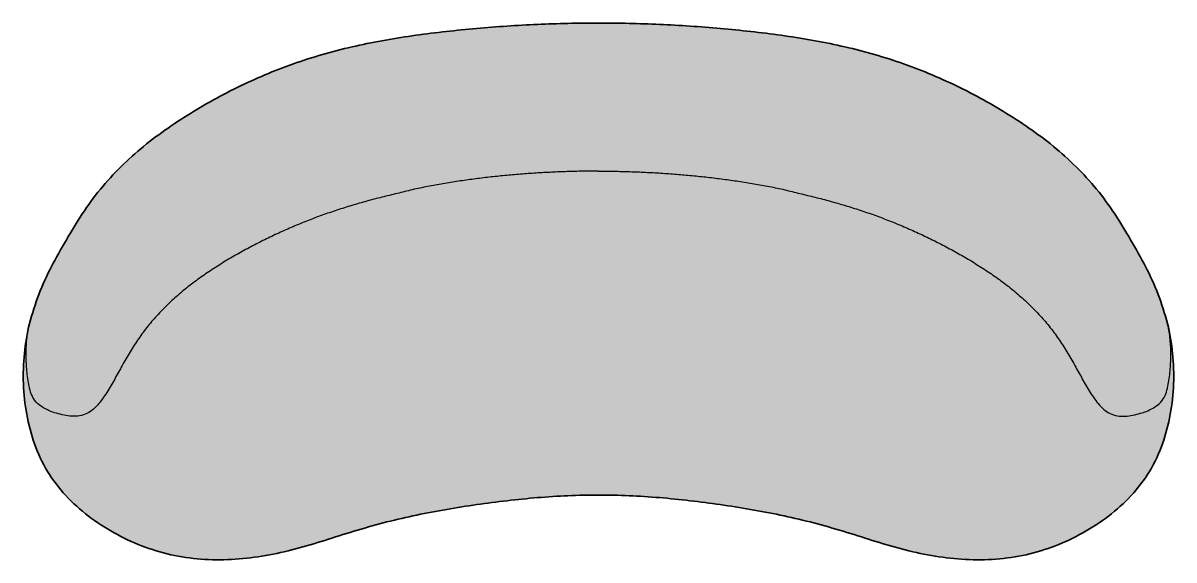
# Model space of a CAD drawing. Header units: millimetres. Extents: x 0 to 4425, y -1688 to 801.
# Drawn here: x 108 to 2552, y -1688 to -547 of the extents above; entities that cross this region are included whole.
import ezdxf

# ---------------------------------------------------------------- set-up
doc = ezdxf.new("R2010")
doc.units = ezdxf.units.MM
doc.layers.add('Blocks', color=7, linetype='Continuous')
doc.layers.add('Blocks$Fill', color=7, linetype='Continuous', true_color=0xffffff)
doc.layers.add('Blocks$Inner', color=7, linetype='Continuous', lineweight=25, true_color=0x007f00)
doc.layers.add('Blocks$Outline', color=7, linetype='Continuous', lineweight=35, true_color=0xff3f3f)

# ---------------------------------------------------------------- blocks, each defined once
blk = doc.blocks.new('Margas LC4 Sofa Top')
at = {"layer": 'Blocks$Fill'}
blk.add_hatch(color=256, dxfattribs=at).paths.add_polyline_path([(1123.1, -957.8), (1155.5, -958.2), (1187.9, -959.3), (1220.3, -961), (1252.6, -963.4), (1317.1, -969.8), (1381.4, -978.1), (1445.5, -988.3), (1477.4, -994), (1509.2, -1000.4), (1540.8, -1007.4), (1572.3, -1015), (1603.6, -1023.5), (1727.6, -1061.3), (1758.8, -1070.3), (1774.5, -1074.4), (1790.2, -1078.3), (1806, -1081.8), (1821.9, -1085), (1837.9, -1087.7), (1853.9, -1090.1), (1870, -1092.1), (1886.1, -1093.6), (1902.3, -1094.7), (1918.5, -1095.2), (1934.7, -1095.3), (1950.9, -1094.9), (1967.1, -1094), (1983.3, -1092.5), (1991.3, -1091.5), (1999.3, -1090.4), (2007.3, -1089.1), (2015.3, -1087.7), (2023.3, -1086.2), (2031.2, -1084.5), (2039.1, -1082.7), (2046.9, -1080.7), (2054.8, -1078.5), (2062.5, -1076.2), (2070.3, -1073.8), (2078, -1071.2), (2085.6, -1068.5), (2093.2, -1065.7), (2100.7, -1062.7), (2108.2, -1059.6), (2115.6, -1056.3), (2123, -1052.9), (2137.5, -1045.7), (2151.8, -1038.1), (2165.8, -1029.9), (2172.7, -1025.6), (2179.5, -1021.3), (2186.2, -1016.8), (2192.9, -1012.1), (2199.5, -1007.4), (2206, -1002.5), (2212.3, -997.6), (2218.6, -992.4), (2224.8, -987.2), (2230.9, -981.9), (2236.9, -976.4), (2242.7, -970.7), (2248.4, -965), (2254, -959.1), (2259.5, -953.1), (2264.8, -947), (2269.9, -940.7), (2274.9, -934.3), (2279.7, -927.8), (2284.3, -921.2), (2288.8, -914.4), (2293.1, -907.5), (2297.2, -900.6), (2301.1, -893.5), (2304.8, -886.3), (2308.3, -879), (2311.7, -871.6), (2314.9, -864.1), (2317.8, -856.6), (2320.6, -849), (2323.2, -841.3), (2325.7, -833.6), (2328, -825.8), (2330.1, -818), (2332.1, -810.1), (2333.9, -802.2), (2337.2, -786.3), (2338.6, -778.4), (2339.9, -770.3), (2341, -762.3), (2342, -754.3), (2342.8, -746.2), (2343.4, -738.1), (2343.9, -730.1), (2344.3, -722), (2344.5, -713.9), (2344.6, -705.8), (2344.2, -689.6), (2343.4, -673.4), (2342.1, -657.2), (2340.3, -641.1), (2339.1, -633.1), (2337.8, -625.1), (2336.4, -617.1), (2334.8, -609.2), (2333, -601.3), (2331.1, -593.4), (2329, -585.6), (2326.8, -577.8), (2322, -562.3), (2316.8, -546.9), (2311.2, -531.7), (2305.2, -516.6), (2298.8, -501.7), (2292, -487), (2284.7, -472.6), (2277, -458.3), (2244.8, -402), (2228, -374.3), (2219.2, -360.7), (2210.1, -347.3), (2200.6, -334.1), (2190.9, -321.2), (2180.8, -308.5), (2170.3, -296.1), (2159.6, -284), (2148.5, -272.2), (2137.1, -260.6), (2125.4, -249.4), (2113.5, -238.4), (2101.3, -227.8), (2088.8, -217.4), (2076.2, -207.2), (2063.3, -197.4), (2050.3, -187.7), (2023.7, -169.2), (1996.6, -151.5), (1968.9, -134.6), (1940.7, -118.6), (1912.1, -103.3), (1883.1, -88.8), (1853.7, -75.2), (1823.9, -62.4), (1793.8, -50.4), (1763.3, -39.4), (1732.5, -29.3), (1701.4, -20), (1670.1, -11.7), (1638.6, -4.2), (1606.8, 2.4), (1575, 8.4), (1543, 13.8), (1510.9, 18.6), (1446.6, 26.6), (1382.1, 33.1), (1317.5, 38.1), (1252.7, 41.8), (1187.9, 43.9), (1123.1, 44.7), (1058.3, 43.9), (993.5, 41.8), (928.7, 38.1), (864.1, 33.1), (799.6, 26.6), (735.3, 18.6), (703.2, 13.8), (671.2, 8.4), (639.4, 2.4), (607.6, -4.2), (576.1, -11.7), (544.8, -20), (513.7, -29.3), (482.9, -39.4), (452.4, -50.4), (422.3, -62.4), (392.5, -75.2), (363.1, -88.8), (334.1, -103.3), (305.5, -118.6), (277.3, -134.6), (249.6, -151.5), (222.5, -169.2), (195.9, -187.7), (182.9, -197.4), (170, -207.2), (157.4, -217.4), (144.9, -227.8), (132.7, -238.4), (120.8, -249.4), (109.1, -260.6), (97.7, -272.2), (86.6, -284), (75.9, -296.1), (65.4, -308.5), (55.3, -321.2), (45.6, -334.1), (36.1, -347.3), (27, -360.7), (18.2, -374.3), (1.4, -402), (-30.8, -458.3), (-38.5, -472.6), (-45.8, -487), (-52.6, -501.7), (-59, -516.6), (-65, -531.7), (-70.6, -546.9), (-75.8, -562.3), (-80.6, -577.8), (-82.8, -585.6), (-84.9, -593.4), (-86.8, -601.3), (-88.6, -609.2), (-90.2, -617.1), (-91.6, -625.1), (-92.9, -633.1), (-94, -641.1), (-95.9, -657.2), (-97.2, -673.4), (-98, -689.6), (-98.3, -705.8), (-98.3, -713.9), (-98.1, -722), (-97.7, -730.1), (-97.2, -738.1), (-96.6, -746.2), (-95.7, -754.3), (-94.8, -762.3), (-93.6, -770.3), (-92.4, -778.4), (-91, -786.3), (-87.7, -802.2), (-85.9, -810.1), (-83.9, -818), (-81.7, -825.8), (-79.5, -833.6), (-77, -841.3), (-74.4, -849), (-71.6, -856.6), (-68.6, -864.1), (-65.5, -871.6), (-62.1, -879), (-58.6, -886.3), (-54.9, -893.5), (-51, -900.6), (-46.9, -907.5), (-42.6, -914.4), (-38.1, -921.2), (-33.5, -927.8), (-28.7, -934.3), (-23.7, -940.7), (-18.5, -947), (-13.2, -953.1), (-7.8, -959.1), (-2.2, -965), (3.5, -970.7), (9.3, -976.4), (15.3, -981.9), (21.4, -987.2), (27.6, -992.4), (33.9, -997.6), (40.3, -1002.5), (46.7, -1007.4), (53.3, -1012.1), (60, -1016.8), (66.7, -1021.3), (73.5, -1025.6), (80.4, -1029.9), (94.4, -1038.1), (108.7, -1045.7), (123.3, -1052.9), (130.6, -1056.3), (138, -1059.6), (145.5, -1062.7), (153, -1065.7), (160.6, -1068.5), (168.3, -1071.2), (175.9, -1073.8), (183.7, -1076.2), (191.4, -1078.5), (199.3, -1080.7), (207.1, -1082.7), (215, -1084.5), (222.9, -1086.2), (230.9, -1087.7), (238.9, -1089.1), (246.9, -1090.4), (254.9, -1091.5), (263, -1092.5), (279.1, -1094), (295.3, -1094.9), (311.5, -1095.3), (327.7, -1095.2), (343.9, -1094.7), (360.1, -1093.6), (376.2, -1092.1), (392.3, -1090.1), (408.3, -1087.7), (424.3, -1085), (440.2, -1081.8), (456, -1078.3), (471.8, -1074.4), (487.4, -1070.3), (518.6, -1061.3), (642.6, -1023.5), (673.9, -1015), (705.4, -1007.4), (737.1, -1000.4), (768.8, -994), (800.7, -988.3), (864.8, -978.1), (929.1, -969.8), (993.6, -963.4), (1025.9, -961), (1058.3, -959.3), (1090.7, -958.2)], flags=0)
at = {"layer": 'Blocks$Inner'}
for points in [[(1123.1, -957.8), (1101.5, -957.8), (1058.3, -958.8), (993.6, -963), (929, -969.5), (864.7, -977.8), (800.7, -987.9), (737, -1000), (673.8, -1014.5), (611.4, -1032.2), (549.5, -1051.7), (487.6, -1071), (424.5, -1086), (360.2, -1094.8), (295.2, -1096.3), (230.6, -1089.3), (167.7, -1072.8), (108, -1047), (52.4, -1013.4), (2.2, -972.1), (-40.1, -922.5), (-70.7, -864.9), (-89.1, -802.5), (-98.9, -738.3), (-98.5, -673.3), (-90.4, -608.8), (-71.5, -546.6), (-47.1, -486.4), (-14.9, -430.1), (17.4, -373.8), (54.4, -320.5), (96.9, -271.4), (144.3, -227), (195.4, -187.1), (249.3, -150.9), (305.2, -118.1), (362.9, -88.3), (422, -61.8), (482.7, -38.8), (544.6, -19.4), (607.5, -3.7), (671.2, 8.9), (735.2, 18.9), (799.6, 26.9), (864.1, 33.3), (928.7, 38.4), (993.5, 42), (1058.3, 44.2), (1101.5, 44.7), (1123.1, 44.7)], [(1123.1, 44.7), (1144.7, 44.7), (1187.9, 44.2), (1252.7, 42), (1317.5, 38.4), (1382.1, 33.3), (1446.6, 26.9), (1511, 18.9), (1575.1, 8.9), (1638.7, -3.7), (1701.6, -19.4), (1763.5, -38.8), (1824.2, -61.8), (1883.4, -88.3), (1941, -118.1), (1996.9, -150.9), (2050.8, -187.1), (2101.9, -227), (2149.3, -271.4), (2191.8, -320.5), (2228.8, -373.8), (2261.1, -430.1), (2293.3, -486.4), (2317.7, -546.6), (2336.6, -608.8), (2344.7, -673.3), (2345.2, -738.3), (2335.4, -802.5), (2316.9, -864.9), (2286.3, -922.5), (2244, -972.1), (2193.8, -1013.4), (2138.2, -1047), (2078.5, -1072.8), (2015.6, -1089.3), (1951, -1096.3), (1886, -1094.8), (1821.7, -1086), (1758.6, -1071), (1696.7, -1051.7), (1634.8, -1032.2), (1572.4, -1014.5), (1509.2, -1000), (1445.5, -987.9), (1381.5, -977.8), (1317.2, -969.5), (1252.7, -963), (1187.9, -958.8), (1144.7, -957.8), (1123.1, -957.8)], [(1123, -269.8), (1112, -269.8), (1089.9, -270), (1056.7, -270.8), (1023.6, -272.2), (990.4, -274), (957.4, -276.4), (924.3, -279.3), (891.3, -282.7), (858.4, -286.7), (825.5, -291.3), (792.8, -296.5), (760.2, -302.5), (727.7, -309.2), (695.5, -317.5), (663.3, -325.2), (631.2, -333.5), (599.3, -342.7), (567.6, -352.7), (536.3, -363.5), (505.2, -375.2), (474.5, -387.7), (444.2, -401.2), (414.3, -415.5), (384.8, -430.6), (355.7, -446.5), (327.1, -463.4), (299.1, -481.2), (271.8, -500), (245.4, -520.2), (220.3, -541.8), (196.5, -565), (173.9, -589.3), (153.4, -615.4), (135, -643), (118, -671.5), (101.8, -700.5), (85.9, -729.6), (68, -757.3), (46, -783.4), (13.2, -793.2), (-19.9, -787), (-51.5, -776.9), (-78.9, -755.9), (-87.4, -722.6), (-91.3, -689.9), (-92.7, -656.7), (-90.9, -623.5), (-87, -601.7), (-84.2, -591)], [(1123.2, -269.8), (1134.2, -269.8), (1156.3, -270), (1189.5, -270.8), (1222.6, -272.2), (1255.8, -274), (1288.8, -276.4), (1321.9, -279.3), (1354.9, -282.7), (1387.8, -286.7), (1420.7, -291.3), (1453.4, -296.5), (1486.1, -302.5), (1518.5, -309.2), (1550.7, -317.5), (1582.9, -325.2), (1615.1, -333.5), (1646.9, -342.7), (1678.6, -352.7), (1709.9, -363.5), (1741, -375.2), (1771.7, -387.7), (1802, -401.2), (1831.9, -415.5), (1861.5, -430.6), (1890.5, -446.5), (1919.1, -463.4), (1947.1, -481.2), (1974.4, -500), (2000.8, -520.2), (2026, -541.8), (2049.7, -565), (2072.3, -589.3), (2092.8, -615.4), (2111.2, -643), (2128.2, -671.5), (2144.4, -700.5), (2160.3, -729.6), (2178.2, -757.3), (2200.2, -783.4), (2233, -793.2), (2266.2, -787), (2297.7, -776.9), (2325.2, -755.9), (2333.6, -722.6), (2337.5, -689.9), (2338.9, -656.7), (2337.1, -623.5), (2333.2, -601.7), (2330.4, -591)]]:
    blk.add_open_spline(points, degree=3, dxfattribs=at)
at = {"layer": 'Blocks$Outline'}
for points in [[(1123.1, 44.7), (1101.5, 44.7), (1058.3, 44.2), (993.5, 42), (928.7, 38.4), (864.1, 33.3), (799.6, 26.9), (735.2, 18.9), (671.2, 8.9), (607.5, -3.7), (544.6, -19.4), (482.7, -38.8), (422, -61.8), (362.9, -88.3), (305.2, -118.1), (249.3, -150.9), (195.4, -187.1), (144.3, -227), (96.9, -271.4), (54.4, -320.5), (17.4, -373.8), (-14.9, -430.1), (-47.1, -486.4), (-71.5, -546.6), (-90.4, -608.8), (-98.5, -673.3), (-98.9, -738.3), (-89.1, -802.5), (-70.7, -864.9), (-40.1, -922.5), (2.2, -972.1), (52.4, -1013.4), (108, -1047), (167.7, -1072.8), (230.6, -1089.3), (295.2, -1096.3), (360.2, -1094.8), (424.5, -1086), (487.6, -1071), (549.5, -1051.7), (611.4, -1032.2), (673.8, -1014.5), (737, -1000), (800.7, -987.9), (864.7, -977.8), (929, -969.5), (993.6, -963), (1058.3, -958.8), (1101.5, -957.8), (1123.1, -957.8)], [(1123.1, -957.8), (1144.7, -957.8), (1187.9, -958.8), (1252.7, -963), (1317.2, -969.5), (1381.5, -977.8), (1445.5, -987.9), (1509.2, -1000), (1572.4, -1014.5), (1634.8, -1032.2), (1696.7, -1051.7), (1758.6, -1071), (1821.7, -1086), (1886, -1094.8), (1951, -1096.3), (2015.6, -1089.3), (2078.5, -1072.8), (2138.2, -1047), (2193.8, -1013.4), (2244, -972.1), (2286.3, -922.5), (2316.9, -864.9), (2335.4, -802.5), (2345.2, -738.3), (2344.7, -673.3), (2336.6, -608.8), (2317.7, -546.6), (2293.3, -486.4), (2261.1, -430.1), (2228.8, -373.8), (2191.8, -320.5), (2149.3, -271.4), (2101.9, -227), (2050.8, -187.1), (1996.9, -150.9), (1941, -118.1), (1883.4, -88.3), (1824.2, -61.8), (1763.5, -38.8), (1701.6, -19.4), (1638.7, -3.7), (1575.1, 8.9), (1511, 18.9), (1446.6, 26.9), (1382.1, 33.3), (1317.5, 38.4), (1252.7, 42), (1187.9, 44.2), (1144.7, 44.7), (1123.1, 44.7)]]:
    blk.add_open_spline(points, degree=3, dxfattribs=at)

msp = doc.modelspace()

# ---------------------------------------------------------------- block references
at = {"layer": 'Blocks'}
msp.add_blockref('Margas LC4 Sofa Top', (207.2, -592), dxfattribs=at)

doc.saveas('drawing.dxf')
